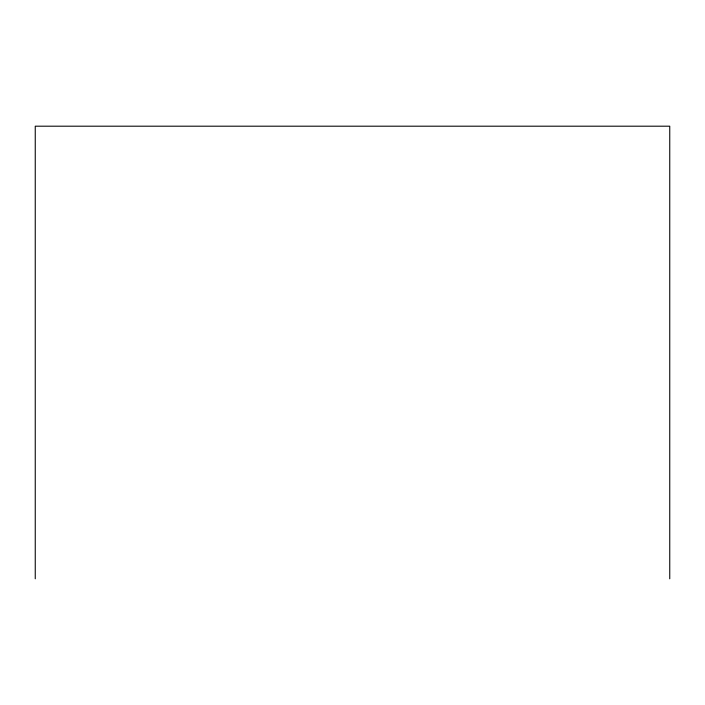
<?xml version="1.0" encoding="UTF-8"?>
<svg xmlns="http://www.w3.org/2000/svg" width="705" height="705" viewBox="0 0 705 705"><rect width="100%" height="100%" fill="white"/><g stroke="black" fill="none" stroke-linecap="round" stroke-linejoin="round"><path stroke-width="1.06" d="M669.75 578.805L669.75 126.195L35.25 126.195L35.25 578.805"/></g></svg>
